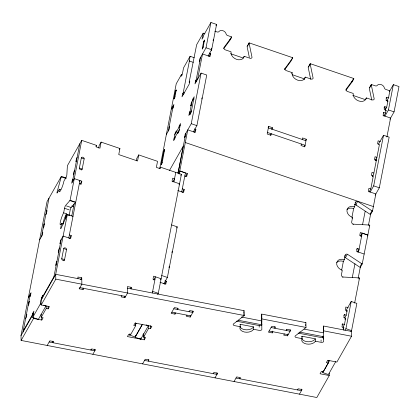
<?xml version="1.0" encoding="UTF-8"?>
<svg xmlns="http://www.w3.org/2000/svg" width="420" height="420" viewBox="0 0 420 420"><rect width="100%" height="100%" fill="white"/><g stroke="black" fill="none" stroke-linecap="round" stroke-linejoin="round"><path stroke-width="0.63" d="M174.017 98.49L174.006 99.041L174.883 97.235L176.243 89.875L175.361 91.681L174.017 98.49L174.998 96.752M202.277 48.573L202.262 49.124L203.144 47.318L204.498 39.963L203.621 41.769L202.277 48.573L203.259 46.84M161.228 164.278L161.264 164.84L162.162 162.766L164.682 149.341L163.737 151.405L161.228 164.278L162.209 162.545M329.207 373.128L329.264 375.538L316.827 397.509L21.11 340.431L21 335.617L47.04 201.642L61.352 176.363L66.407 178.085M22.964 332.147L30.403 293.869M41.564 236.45L49.004 198.172M43.717 305.141L45.974 305.907L38.335 319.399L32.692 317.473L33.931 311.115L32.623 313.425L32.324 314.942L23.163 331.133M32.692 317.473L40.331 303.986L41.57 297.623L42.877 295.312L42.583 296.83L53.928 276.785M157.657 294.415L158.287 293.296L181.419 174.316L160.414 167.16L160.12 168.677L156.361 167.396L157.537 161.322L138.731 154.917L137.55 160.991L118.745 154.581L119.926 148.507L101.12 142.102L99.939 148.176L96.175 146.89L96.469 145.373L81.737 140.353L70.088 200.293A2.016 0.326 -71.2 0 1 69.914 200.56L65.478 205.59A2.011 0.326 -71.2 0 0 64.528 208.268L63.641 212.819A7.046 1.134 -71.2 0 0 60.317 222.18A7.046 1.134 -71.2 0 0 61.577 223.451L60.69 228.002A2.011 0.326 -71.2 0 0 61.047 228.365L67.148 214.783A2.016 0.326 -71.2 0 1 67.347 214.389L72.991 216.31A2.016 0.326 -71.2 0 0 72.891 216.494M53.734 277.798L61.173 239.521M72.335 182.102L79.774 143.824M65.431 219.093L66.46 213.78L63.641 212.819M67.347 214.389L55.697 274.328L55.802 279.148L41.186 304.973L49.434 306.563L48.121 308.879L46.221 308.511L41.202 317.373L43.102 317.741L41.795 320.056L33.547 318.465L21.11 340.431M69.179 215.282L70.166 210.189A2.011 0.326 -71.2 0 1 71.117 207.512L75.553 202.482A2.016 0.326 -71.2 0 0 75.731 202.214L70.088 200.293M63.714 248.561L66.533 249.522L64.559 259.675A1.512 1.134 29.5 0 1 62.932 260.332A1.512 1.134 29.5 0 1 61.74 258.715L63.714 248.561A1.512 1.134 29.5 0 1 65.341 247.931A1.512 1.134 29.5 0 1 66.528 249.553M79.364 168.047L82.183 169.008A1.512 1.134 29.5 0 1 80.556 169.664A1.512 1.134 29.5 0 1 79.364 168.047L81.333 157.925A1.512 1.134 29.5 0 1 82.966 157.264A1.512 1.134 29.5 0 1 84.152 158.886L82.183 169.008L81.601 170.037M71.773 215.943L74.141 203.747M68.78 237.972L79.942 180.553L79.506 181.325M69.368 234.938L71.248 235.578L70.66 238.613L63.137 236.05L60.517 240.676L59.929 243.716L60.585 242.555M72.922 179.062L72.272 180.222L71.678 183.257L74.298 178.631L81.821 181.193L81.233 184.233L79.349 183.593M98.684 147.998L99.152 145.572L101.12 142.102M136.295 160.813L136.768 158.387L138.731 154.917M159.794 168.336L176.232 83.774L181.361 74.718L182.301 75.038M168.357 130.914L173.276 105.609M142.18 324.623L135.177 336.987L129.538 335.066L129.764 333.889M181.361 74.718L181.067 76.235L182.375 73.925L183.556 67.851L190.103 56.285L194.213 57.687M146.155 324.907L148.412 325.673L140.774 339.166L135.13 337.244L135.524 335.223M193.274 62.344L189.394 61.021L183.246 92.652L182.595 93.807L182.002 96.847L189.205 84.126L189.793 81.092L189.142 82.246L196.649 44.725L203.196 33.159L204.887 33.737M190.103 56.285L189.205 61.21L189.394 61.021M175.224 136.904L174.925 138.422L173.618 140.732L175.093 133.14L176.405 130.83L176.106 132.347M178.059 131.891L177.765 133.408L179.072 131.098L180.547 123.506L179.24 125.822L178.946 127.339M140.774 339.166L141.01 337.937M152.334 292.981L155.474 276.822L153.731 279.909M173.933 181.881L175.775 172.394M203.196 33.159L202.015 39.233L203.322 36.918L203.616 35.401L210.929 22.491L216.573 24.413L211.654 49.718L208.115 55.965M193.358 131.875L196.896 125.627L206.734 75.023L201.091 73.096L191.252 123.706L185.147 134.5L184.553 137.534L185.209 136.379M196.224 79.695L195.573 80.855L194.98 83.89L201.091 73.096M185.797 133.345L178.395 171.423L177.739 172.583M189.488 114.366L191.945 101.714M195.636 82.735L200.555 57.43M178.059 173.182L183.351 145.976L169.538 170.368M190.145 113.206L189.845 114.728L191.158 112.413L194.208 96.726L192.896 99.036L192.602 100.553M179.156 174.153L187.761 129.875L195.284 132.436L195.878 129.402L194.465 128.919M197.6 79.264L202.519 53.96L210.042 56.522L210.63 53.487L209.223 53.009M199.962 60.464L199.311 61.624L199.899 58.585L206.01 47.796L210.929 22.491M181.724 191.893L185.409 172.914L179.771 170.993M164.966 280.728L166.373 281.206L165.784 284.245L159.999 282.272M168.998 267.697L169.234 266.48M171.932 252.614L172.168 251.402M182.322 188.837L184.202 189.478L183.614 192.518L177.776 190.549M178.316 173.56L179.781 170.977L187.304 173.539L186.711 176.573L184.832 175.933M201.789 98.984L202.025 97.771M211.171 50.705L211.654 48.237M213.108 40.735L213.36 39.443M163.847 283.7L167.386 277.452L177.219 226.847L171.581 224.921M272.113 129.203L272.407 127.685L268.648 126.404L267.173 133.996L270.931 135.277L271.231 133.76L270.385 135.245M301.319 144.013L301.024 145.53L304.789 146.811L306.264 139.22L302.5 137.939L302.206 139.456M322.628 337.927L322.996 336.031M341.665 270.165L343.366 261.413L344.348 259.675L345.235 255.124A2.011 1.512 29.5 0 1 347.408 254.242L361.715 263.676A2.016 1.512 29.5 0 0 362.24 263.923L360.276 267.393A2.016 1.512 29.5 0 1 359.751 267.146L345.445 257.712A2.011 1.512 29.5 0 0 344.731 257.586M351.939 217.303L353.64 208.551L354.622 206.813L355.509 202.262A2.011 1.512 29.5 0 1 357.683 201.385L371.989 210.814A2.016 1.512 29.5 0 0 372.514 211.06L370.55 214.531A2.016 1.512 29.5 0 1 370.025 214.284L355.719 204.85A2.011 1.512 29.5 0 0 354.643 204.75M354.622 206.813A7.046 5.292 29.5 0 0 347.009 209.885A7.046 5.292 29.5 0 0 352.558 217.445L351.671 221.996A2.011 1.512 29.5 0 0 353.257 224.154L369.222 225.036A2.011 1.512 29.5 0 1 369.773 225.157L362.24 263.923M335.727 361.62L328.403 374.546L322.765 372.624L323.001 371.395M348.164 307.776L345.849 306.983L345.256 310.023L347.135 310.663L346.264 315.173L344.379 314.533L343.791 317.567L345.671 318.208L344.442 324.534L342.562 323.894L341.969 326.928L343.849 327.569L343.355 330.11M357.425 252.042L359.111 249.071L357.231 248.43L356.638 251.465L364.161 254.027M371.758 100.097L369.322 88.41A2.011 1.512 29.5 0 1 369.332 87.953L371.296 84.483L375.26 85.832A2.011 1.512 29.5 0 0 377.228 85.428A4.027 3.024 29.5 0 1 381.171 84.609A4.027 3.024 29.5 0 1 384.321 87.843A2.011 1.512 29.5 0 0 385.901 89.46L389.865 90.809L388.49 97.897L386.61 97.256L386.017 100.291L387.917 100.936L386.689 107.263L384.788 106.617L384.2 109.652L386.08 110.292L385.539 113.08L383.659 112.434L383.066 115.474L390.59 118.036L386.899 137.015M352.249 277.704L354.968 263.713M362.56 224.658L365.159 211.276M372.377 176.374L372.572 175.361M385.387 110.051L385.933 107.725M358.512 252.126L362.197 233.147L367.841 235.069L367.29 236.04M369.096 191.961L370.781 188.99L373.291 176.085L371.411 175.445L371.999 172.41L373.737 172.998M375.249 160.335L376.929 157.358L379.439 144.454L377.559 143.813L378.147 140.779L380.462 141.566M344.972 330.356L345.923 328.676L351.209 301.476L356.853 303.397L351.566 330.603L350.931 331.721M370.146 192.108L373.685 185.861L383.523 135.251L389.161 137.172L379.323 187.782L375.144 195.163M384.904 116.193L388.437 109.945L393.356 84.641L399 86.567L394.081 111.867L389.902 119.254M358.139 278.355L360.486 266.275M368.45 225.304L370.797 213.25M354.622 303.109L359.499 278.019A2.011 1.512 29.5 0 0 358.948 277.898L342.983 277.016A2.011 1.512 29.5 0 1 341.397 274.858L342.284 270.307A7.046 5.292 29.5 0 1 336.735 262.747A7.046 5.292 29.5 0 1 344.348 259.675M372.514 211.06L375.832 193.951L368.308 191.384L368.902 188.349L370.781 188.99M343.413 326.471L342.93 327.91M61.352 176.363A2.011 0.326 -71.2 0 1 61.241 176.846L57.02 192.323A2.011 0.326 -71.2 0 0 57.383 192.685L59.346 189.215L60.753 189.698M135.587 322.76L135.655 325.773L130.636 334.635L128.735 334.268L127.423 336.583L144.239 339.827L145.546 337.517L143.645 337.15L143.566 333.532M81.737 140.353L67.431 165.632A2.011 0.326 -71.2 0 0 67.373 166.016L66.843 174.977A2.011 0.326 -71.2 0 1 65.893 177.65L63.929 181.12A7.046 1.134 -71.2 0 1 60.601 190.481A7.046 1.134 -71.2 0 1 59.346 189.215M46.368 211.743L47.024 210.588L46.431 213.623L45.78 214.778M77.138 157.395L76.482 158.55L75.894 161.59L76.545 160.429M43.811 224.9L44.462 223.745L43.874 226.779L43.218 227.939M74.582 170.552L73.925 171.712L73.332 174.746L73.988 173.591M42.157 233.41L42.809 232.255L42.221 235.289L39.601 239.915M95.912 146.365L96.469 145.373M80.136 184.17L81.821 181.193M28.439 297.339L31.059 292.714L30.471 295.748L29.815 296.903M28.749 302.379L29.405 301.224L28.812 304.258L28.161 305.413M59.519 248.031L58.863 249.186L58.275 252.226L58.931 251.066M119.364 149.499L119.926 148.507M69.568 238.549L71.248 235.578M26.192 315.536L26.849 314.381L26.255 317.415L25.604 318.575M56.963 261.188L56.306 262.348L55.718 265.382L56.369 264.227M21 335.617L33.443 313.645M63.913 260.799L64.57 259.644L61.745 258.683M175.245 92.164L176.227 90.426M203.506 42.247L204.488 40.514M215.933 25.536L216.573 24.413M171.313 109.079L173.933 104.454L173.339 107.489L172.688 108.649M80.614 279.736L81.737 277.756L77.931 277.022L77.968 278.628M208.94 56.474L210.63 53.487M168.95 127.88L169.601 126.719L169.013 129.759L166.394 134.384M47.187 345.466L49.802 340.841L53.608 341.576L52.957 342.731L52.92 341.124M83.727 288.382L83.071 289.543L79.264 288.808L81.879 284.183L81.737 277.756M163.69 151.625L164.672 149.893M193.909 98.243L191.294 102.868L190.701 105.903L191.357 104.748M174.793 134.668L180.248 125.034M214.778 31.159L217.046 31.931A2.011 1.512 29.5 0 0 218.673 31.831L219.702 30.902A4.027 3.024 29.5 0 1 225.734 32.954L226.296 34.429A2.011 1.512 29.5 0 0 227.682 35.553L231.651 36.907L229.688 40.378A2.006 1.507 29.5 0 1 229.525 40.782L223.771 48.594M229.525 40.782L231.163 37.895M173.906 139.225L179.361 129.586M190.076 111.326L189.425 112.487L188.832 115.521L191.452 110.896M159.574 168.646L160.414 167.16M185.304 142.527L373.385 206.582M194.192 132.374L195.878 129.402M284.471 69.311L292.577 58.128A2.011 1.512 29.5 0 0 292.745 57.718L249.113 42.856L247.144 46.326A2.011 1.512 29.5 0 0 247.139 46.783L249.333 57.304M247.469 46.205L249.102 43.318A2.011 1.512 29.5 0 1 249.113 42.856M172.835 181.818L174.521 178.847L172.641 178.206L172.048 181.241L179.571 183.803L178.988 184.832M249.102 43.318L252.026 57.34A2.011 1.512 29.5 0 1 250.199 58.307L244.209 56.296L243.227 58.028L230.612 53.729M180.779 175.439L181.419 174.316M185.619 176.51L187.304 173.539M121.779 295.727L121.123 296.887L124.929 297.623L127.549 292.997L127.407 286.571L131.213 287.306L131.25 288.913M182.522 192.454L184.202 189.478M92.852 354.281L95.471 349.655L91.665 348.92L91.009 350.075L90.993 349.272M130.368 288.792L131.213 287.306M176.578 227.981L177.219 226.847M160.534 279.772L161.117 278.749L153.594 276.181L153.006 279.221L154.886 279.862M129.538 335.066L130.174 333.942M135.587 324.387L136.222 323.264M284.86 69.405L290.614 61.598L292.745 57.718M164.692 284.183L166.373 281.206M135.13 337.244L142.448 324.314M291.643 73.489L292.136 72.623L286.493 70.702A2.011 1.512 29.5 0 1 284.907 68.539M143.645 337.15L148.664 328.282L148.596 325.269M148.664 328.282L150.565 328.65L151.877 326.34L135.061 323.09L133.754 325.406L135.655 325.773M268.086 127.397L268.648 126.404M271.567 129.171L272.407 127.685M371.296 84.483A2.011 1.512 29.5 0 0 371.291 84.945L374.209 98.968A2.011 1.512 29.5 0 1 372.382 99.934L366.392 97.923A7.046 5.292 29.5 0 1 358.78 100.994A7.046 5.292 29.5 0 1 353.225 93.434L347.587 91.513A2.011 1.512 29.5 0 1 346.001 89.355L353.671 78.939A2.011 1.512 29.5 0 0 353.834 78.535L310.202 63.667L308.238 67.137A2.011 1.512 29.5 0 0 308.233 67.599L310.669 79.286M308.558 67.022L310.196 64.129A2.011 1.512 29.5 0 1 310.202 63.667M142.585 363.878L145.204 359.252L149.011 359.987L148.355 361.147L148.318 359.541M304.059 79.684A7.046 5.292 29.5 0 0 304.316 78.839L305.303 77.107L311.288 79.123A2.011 1.512 29.5 0 0 313.12 78.152L310.196 64.129M177.56 308.291L177.587 309.493L178.238 308.338L174.431 307.603L171.16 313.383L174.967 314.118L175.623 312.963M187.042 315.168L186.386 316.323L190.192 317.058L193.468 311.278L189.661 310.543L189.005 311.698M305.419 140.705L306.264 139.22M304.206 146.832L305.083 145.294L267.466 132.478M353.834 78.535L351.871 82.005A2.011 1.512 29.5 0 1 351.708 82.409L345.954 90.221M351.708 82.409L353.346 79.522M369.653 87.833L371.291 84.945M366.392 97.923L365.411 99.656L352.795 95.356M213.161 373.653L213.817 372.498L217.623 373.233L215.003 377.858M389.545 91.382L393.356 84.641M386.064 98.217L386.61 97.256M386.799 100.884L388.49 97.897M387.424 101.803L387.917 100.936M383.969 108.061L384.788 106.617M383.329 113.017L383.659 112.434M385.707 109.001L386.689 107.263M385.754 110.87L386.08 110.292M383.849 116.067L385.539 113.08M234.04 381.533L236.654 376.908L240.466 377.643L239.809 378.798L239.789 377.995M378.373 144.338L383.523 135.251M274.838 326.466L274.88 328.272L275.531 327.117L271.724 326.382L268.454 332.162L272.26 332.897L272.911 331.742M375.59 160.729L376.635 158.876L373.585 174.568L372.54 176.416M355.016 203.128L355.509 202.262M355.719 204.85L357.441 201.815M284.335 333.947L283.679 335.102L287.485 335.837L290.761 330.057L286.955 329.322L286.298 330.477L286.272 329.269M352.065 218.311L352.558 217.445M353.01 224.59L353.257 224.154M344.495 256.421L344.741 255.99M344.988 255.554L345.235 255.124M345.445 257.712L347.161 254.678M370.514 213.418L371.989 210.814M360.455 236.229L362.197 233.147M369.285 226.023L369.773 225.157M356.669 249.422L357.231 248.43M342.736 277.452L342.983 277.016M360.239 266.28L361.715 263.676M358.911 279.058L359.499 278.019M346.064 310.564L351.209 301.476M343.817 315.52L344.379 314.533M299.465 394.159L302.08 389.534L298.274 388.799L297.623 389.954L297.602 389.151M346.579 311.656L347.135 310.663M344.579 318.145L346.264 315.173M344.935 319.51L345.671 318.208M342.001 324.886L342.562 323.894M343.46 326.267L344.442 324.534M343.292 328.561L343.849 327.569M322.765 372.624L329.448 360.822M329.264 375.538L320.061 373.763L321.373 371.453L323.274 371.821L328.293 362.954L328.235 360.276M315.404 341.224L315.346 338.814L302.027 336.242L302.08 338.651A7.046 4.247 -1.3 0 0 306.448 343.985A7.046 4.247 -1.3 0 0 315.404 341.224L321.111 342.326A2.011 1.213 -1.3 0 0 323.673 341.539L323.468 326.377A2.011 1.213 -1.5 0 1 323.579 326.036L351.414 331.406L351.524 336.226L336.898 362.05L327.7 360.276L326.393 362.586L328.293 362.954M127.439 288.178L244.078 310.69L244.188 315.509A2.011 1.208 -1.6 0 1 243.915 315.819L233.289 324.093A2.011 1.213 -1.3 0 0 234.539 325.616L240.251 326.718A7.046 4.242 -1.3 0 0 244.619 332.052A7.046 4.242 -1.3 0 0 253.575 329.291L259.282 330.393A2.011 1.213 -1.3 0 0 261.839 329.606L261.749 319.263A2.011 1.213 -1.3 0 1 261.854 318.917L261.749 314.097L305.907 322.623L306.017 327.443A2.011 1.213 -1.3 0 1 305.75 327.757L295.118 336.026A2.011 1.213 -1.3 0 0 296.368 337.549L302.08 338.651M81.774 279.363L55.697 274.328L41.076 300.153L41.186 304.973M55.802 279.148L244.188 315.509M261.854 318.917L306.017 327.443M323.579 326.03L323.683 330.85L351.524 336.226M241.474 317.026L262.028 320.995M304.117 329.117L323.442 332.85M79.916 287.647L125.585 296.462M238.229 320.25L261.991 324.839M299.576 332.089L323.411 336.693M173.791 308.763L192.822 312.438L192.796 311.152M271.079 327.542L290.115 331.212L290.084 329.931M236.287 321.158L259.177 325.574A2.011 1.213 -1.3 0 0 261.734 324.786L261.639 314.444A2.011 1.213 -1.3 0 1 261.749 314.097M298.116 333.092L321.006 337.507A2.011 1.213 -1.3 0 0 323.563 336.719M240.014 324.681A7.046 4.247 -1.3 0 1 240.193 324.308L253.517 326.881L253.575 329.291M171.827 312.233L190.859 315.903M269.115 331.012L288.151 334.682M142.863 334.766L144.134 335.008M49.151 341.995L94.815 350.81L94.778 349.204M144.548 360.413L216.967 374.388L216.93 372.781M236.003 378.063L301.429 390.689L301.392 389.083M292.252 74.729L304.316 78.839M206.01 47.796L211.654 49.718M388.437 109.945L394.081 111.867M195.573 80.855L196.513 81.175M376.929 157.358L375.05 156.718L374.462 159.758L376.772 160.545M183.246 92.652L184.422 93.051M182.595 93.807L183.766 94.211M192.896 99.036L194.024 99.424M268.354 127.922L305.965 140.737M191.252 123.706L196.896 125.627M373.685 185.861L379.323 187.782M185.147 134.5L186.086 134.82M354.653 204.362L356.522 204.976M367.852 235.053L360.329 232.486L359.735 235.526L361.62 236.166M81.333 157.925L84.152 158.886M61.241 176.846L65.94 178.447M69.914 200.56L74.613 202.162M71.82 205.947L73.673 206.577M66.418 205.91L71.117 207.512M64.528 208.268L69.227 209.869M68.087 215.103L69.851 215.707M61.577 223.451L63.268 224.023M345.923 328.676L351.566 330.603M161.742 275.531L167.386 277.452M152.649 291.375L158.287 293.296M41.57 297.623L42.745 298.022M40.331 303.986L41.459 304.369M32.623 313.425L33.794 313.824M323.468 326.377L323.505 327.983M323.584 337.522L323.615 339.129M323.258 371.018L323.274 371.821M321.058 339.917L321.095 341.523M305.676 324.544L305.702 325.616M287.443 334.031L287.485 335.837M272.218 331.091L272.26 332.897M259.177 325.574L259.208 327.18M243.831 311.808L243.868 313.415M243.884 314.218L243.92 315.824M240.193 324.308L240.251 326.718M190.166 315.856L190.192 317.058M174.941 312.916L174.967 314.118M150.497 325.637L150.565 328.65M144.17 336.814L144.239 339.827M124.892 296.016L124.929 297.623M83.034 287.936L83.071 289.543M79.243 288.005L79.264 288.808M48.069 306.469L48.121 308.879M46.169 306.101L46.221 308.511M41.743 317.646L41.795 320.056M41.129 314.16L41.202 317.373M33.521 317.257L33.547 318.465M323.579 331.196A2.011 1.213 -1.3 0 1 323.683 330.85M315.346 338.814A7.046 4.247 -1.3 0 1 308.033 341.764A7.046 4.247 -1.3 0 1 301.718 338.247M301.718 337.003A7.046 4.247 -1.3 0 1 302.027 336.242M305.907 322.623A2.011 1.213 -1.3 0 1 305.639 322.938M253.517 326.881A7.046 4.247 -1.3 0 1 246.561 329.842A7.046 4.247 -1.3 0 1 240.025 326.734M244.072 310.69A2.011 1.208 -1.6 0 1 243.805 311M62.99 224.044A7.046 1.134 -71.2 0 1 66.46 213.78M346.994 209.674A7.046 5.292 29.5 0 1 353.64 208.551M336.719 262.537A7.046 5.292 29.5 0 1 343.366 261.413M290.776 61.189A2.011 1.512 29.5 0 1 290.614 61.598M231.651 36.907A2.006 1.507 29.5 0 1 231.488 37.312L223.818 47.728A2.011 1.512 29.5 0 0 225.404 49.886L231.042 51.807A7.046 5.292 29.5 0 0 236.591 59.367A7.046 5.292 29.5 0 0 244.209 56.296M305.303 77.107A7.046 5.292 29.5 0 1 297.685 80.178A7.046 5.292 29.5 0 1 292.136 72.623"/></g></svg>
